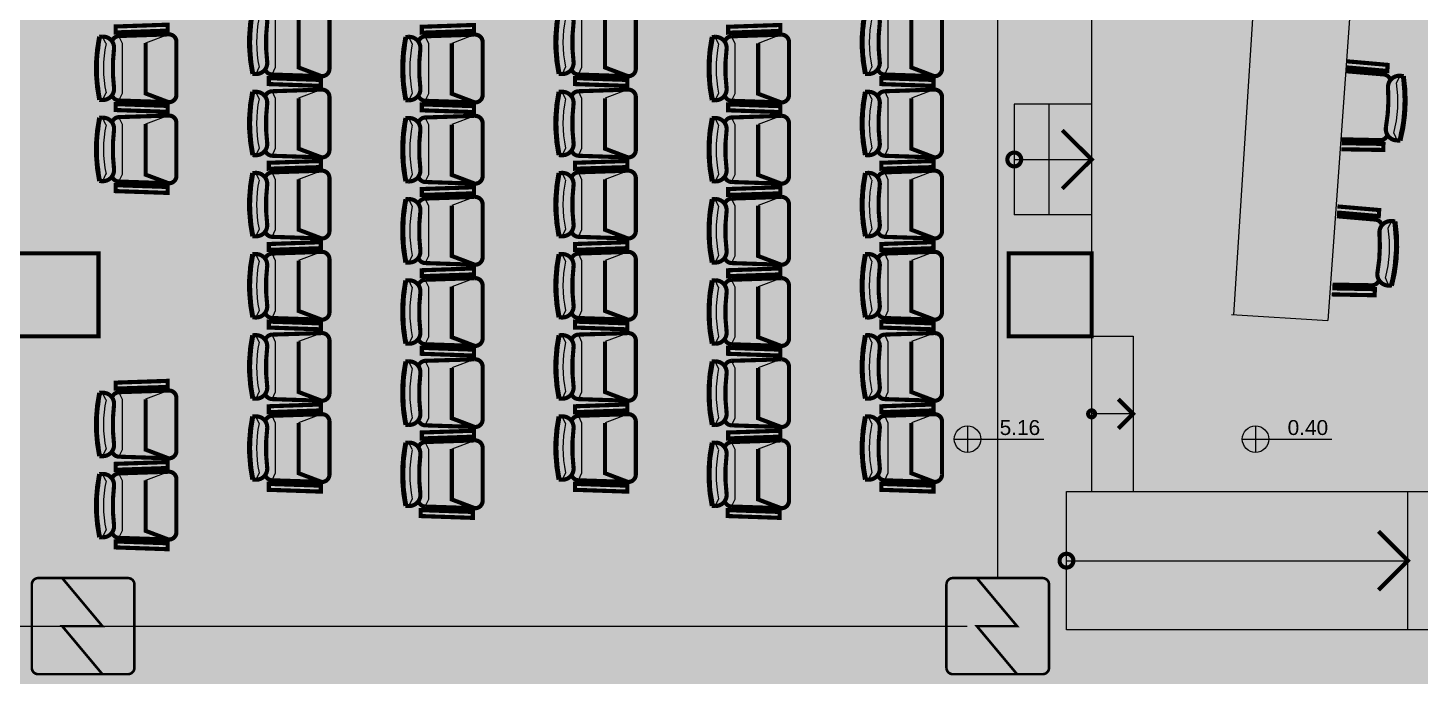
# Model space of a CAD drawing. Header units: metres. Extents: x -331 to 2982, y 362 to 2539.
# Drawn here: x 884.23 to 894.31, y 930.3 to 934.99 of the extents above; entities that cross this region are included whole.
import ezdxf

# ---------------------------------------------------------------- set-up
doc = ezdxf.new("R2010")
doc.units = ezdxf.units.M
doc.layers.add('_salas', color=251, linetype='Continuous', plot=False)
for name, color, linetype in [('DET. FUMAÇA', 1, 'Continuous'), ('Div', 251, 'Continuous'), ('Pis', 251, 'Continuous')]:
    doc.layers.add(name, color=color, linetype=linetype)
doc.styles.add('ALESP1', font='arial.ttf')

# ---------------------------------------------------------------- blocks, each defined once
blk = doc.blocks.new('Detector de fumaça')
at = {"layer": 'DET. FUMAÇA', "linetype": 'Continuous', "lineweight": 15, "const_width": 0.0187}
blk.add_lwpolyline([(774.599, 539.816), (775.249, 539.816, -0.414214), (775.296, 539.769), (775.296, 539.167, -0.414214), (775.249, 539.12), (774.599, 539.12, -0.414214), (774.553, 539.167), (774.553, 539.769, -0.414214)], format="xyb", close=True, dxfattribs=at)
blk.add_lwpolyline([(774.773, 539.816), (775.064, 539.468), (774.773, 539.468), (775.064, 539.12)], dxfattribs=at)

msp = doc.modelspace()

# ---------------------------------------------------------------- hatches: boundary and pattern name
at = {"layer": '_salas', "transparency": 33554559}
h = msp.add_hatch(color=256, dxfattribs=at)
h.dxf.hatch_style = 1
h.paths.add_polyline_path([(895.216, 949.386), (890.256, 949.386), (890.256, 949.186), (891.596, 949.186), (891.596, 947.711, -1.003891), (891.596, 942.561), (891.596, 941.386), (875.356, 941.386), (875.356, 916.636), (875.356, 909.392), (875.356, 905.926), (895.216, 905.926)])
h.paths.add_polyline_path([(882.306, 925.836), (878.156, 925.836), (878.156, 929.336), (882.306, 929.336)], flags=16)
at = {"layer": 'Pis'}
h = msp.add_hatch(color=256, dxfattribs=at)
h.paths.add_polyline_path([(891.031, 932.016), (891.031, 932.112, 0.414214), (890.935, 932.016)])
h.paths.add_polyline_path([(891.031, 931.92, 0.414214), (891.127, 932.016), (891.031, 932.016)])
h = msp.add_hatch(color=256, dxfattribs=at)
h.paths.add_polyline_path([(893.116, 932.016), (893.116, 932.112, 0.414214), (893.02, 932.016)])
h.paths.add_polyline_path([(893.116, 931.92, 0.414214), (893.212, 932.016), (893.116, 932.016)])

# ---------------------------------------------------------------- linework, layer by layer
at = {"layer": 'Div', "color": 150, "linetype": 'Continuous', "lineweight": 0}
for p, q in [((891.249, 931.009), (891.249, 938.744)), ((876.793, 930.662), (891.029, 930.662))]:
    msp.add_line(p, q, dxfattribs=at)
at = {"layer": 'Pis'}
for p, q in [((891.929, 941.436), (891.929, 931.636)), ((886.021, 934.71), (886.021, 935.069)), ((888.239, 934.71), (888.239, 935.069)), ((890.457, 934.71), (890.457, 935.069)), ((893.095, 935.06), (892.957, 932.917)), ((893.797, 935.06), (893.639, 932.876)), ((884.793, 934.88), (884.768, 934.931)), ((884.913, 934.881), (884.887, 934.935)), ((884.913, 934.522), (884.913, 934.881)), ((885.246, 934.947), (885.08, 934.884)), ((887.01, 934.878), (886.986, 934.929)), ((887.13, 934.879), (887.104, 934.933)), ((887.13, 934.52), (887.13, 934.879)), ((887.463, 934.945), (887.297, 934.882)), ((889.228, 934.878), (889.204, 934.929)), ((889.348, 934.879), (889.322, 934.933)), ((889.348, 934.52), (889.348, 934.879)), ((889.681, 934.945), (889.515, 934.882)), ((885.902, 934.711), (885.877, 934.66)), ((885.996, 934.656), (886.021, 934.71)), ((888.119, 934.711), (888.095, 934.66)), ((888.213, 934.656), (888.239, 934.71)), ((890.337, 934.711), (890.312, 934.66)), ((890.431, 934.656), (890.457, 934.71)), ((894.137, 934.596), (894.164, 934.647)), ((884.793, 934.523), (884.768, 934.472)), ((884.887, 934.468), (884.913, 934.522)), ((885.902, 934.48), (885.877, 934.531)), ((886.021, 934.482), (885.996, 934.535)), ((886.021, 934.122), (886.021, 934.482)), ((886.354, 934.547), (886.188, 934.484)), ((887.01, 934.521), (886.986, 934.47)), ((887.104, 934.466), (887.13, 934.52)), ((888.119, 934.48), (888.095, 934.531)), ((888.239, 934.482), (888.213, 934.535)), ((888.239, 934.122), (888.239, 934.482)), ((888.572, 934.547), (888.406, 934.484)), ((889.228, 934.521), (889.204, 934.47)), ((889.322, 934.466), (889.348, 934.52)), ((890.337, 934.48), (890.312, 934.531)), ((890.457, 934.482), (890.431, 934.535)), ((890.457, 934.122), (890.457, 934.482)), ((890.79, 934.547), (890.624, 934.484)), ((884.913, 934.294), (884.887, 934.348)), ((885.246, 934.359), (885.08, 934.297)), ((887.463, 934.357), (887.297, 934.294)), ((889.681, 934.357), (889.515, 934.294)), ((891.929, 934.441), (891.369, 934.441)), ((891.369, 934.441), (891.369, 933.641)), ((891.619, 934.441), (891.619, 933.641)), ((884.793, 934.292), (884.768, 934.344)), ((884.913, 933.934), (884.913, 934.294)), ((887.01, 934.29), (886.986, 934.341)), ((887.13, 934.292), (887.104, 934.345)), ((887.13, 933.932), (887.13, 934.292)), ((889.228, 934.29), (889.204, 934.341)), ((889.348, 934.292), (889.322, 934.345)), ((889.348, 933.932), (889.348, 934.292)), ((894.117, 934.232), (894.14, 934.179)), ((885.902, 934.123), (885.877, 934.072)), ((885.996, 934.068), (886.021, 934.122)), ((888.119, 934.123), (888.095, 934.072)), ((888.213, 934.068), (888.239, 934.122)), ((890.337, 934.123), (890.312, 934.072)), ((890.431, 934.068), (890.457, 934.122)), ((885.902, 933.893), (885.877, 933.944)), ((886.021, 933.894), (885.996, 933.948)), ((886.354, 933.96), (886.188, 933.897)), ((888.119, 933.893), (888.095, 933.944)), ((888.239, 933.894), (888.213, 933.948)), ((888.572, 933.96), (888.406, 933.897)), ((890.337, 933.893), (890.312, 933.944)), ((890.457, 933.894), (890.431, 933.948)), ((890.79, 933.96), (890.624, 933.897)), ((891.369, 934.041), (891.929, 934.041)), ((884.793, 933.936), (884.768, 933.884)), ((884.887, 933.881), (884.913, 933.934)), ((886.021, 933.534), (886.021, 933.894)), ((887.01, 933.933), (886.986, 933.882)), ((887.104, 933.878), (887.13, 933.932)), ((888.239, 933.534), (888.239, 933.894)), ((889.228, 933.933), (889.204, 933.882)), ((889.322, 933.878), (889.348, 933.932)), ((890.457, 933.534), (890.457, 933.894)), ((887.01, 933.703), (886.986, 933.754)), ((887.13, 933.704), (887.104, 933.758)), ((887.463, 933.77), (887.297, 933.707)), ((889.228, 933.703), (889.204, 933.754)), ((889.348, 933.704), (889.322, 933.758)), ((889.681, 933.77), (889.515, 933.707)), ((887.13, 933.344), (887.13, 933.704)), ((889.348, 933.344), (889.348, 933.704)), ((891.929, 933.641), (891.369, 933.641)), ((894.075, 933.545), (894.103, 933.595)), ((885.902, 933.536), (885.877, 933.485)), ((885.996, 933.481), (886.021, 933.534)), ((888.119, 933.536), (888.095, 933.485)), ((888.213, 933.481), (888.239, 933.534)), ((890.337, 933.536), (890.312, 933.485)), ((890.431, 933.481), (890.457, 933.534)), ((885.902, 933.305), (885.877, 933.356)), ((886.021, 933.306), (885.996, 933.36)), ((886.354, 933.372), (886.188, 933.309)), ((887.01, 933.346), (886.986, 933.295)), ((887.104, 933.291), (887.13, 933.344)), ((888.119, 933.305), (888.095, 933.356)), ((888.239, 933.306), (888.213, 933.36)), ((888.572, 933.372), (888.406, 933.309)), ((889.228, 933.346), (889.204, 933.295)), ((889.322, 933.291), (889.348, 933.344)), ((890.337, 933.305), (890.312, 933.356)), ((890.457, 933.306), (890.431, 933.36)), ((890.79, 933.372), (890.624, 933.309)), ((886.021, 932.947), (886.021, 933.306)), ((888.239, 932.947), (888.239, 933.306)), ((890.457, 932.947), (890.457, 933.306)), ((887.01, 933.115), (886.986, 933.166)), ((887.13, 933.116), (887.104, 933.17)), ((887.463, 933.182), (887.297, 933.119)), ((889.228, 933.115), (889.204, 933.166)), ((889.348, 933.116), (889.322, 933.17)), ((889.681, 933.182), (889.515, 933.119)), ((894.056, 933.181), (894.078, 933.128)), ((887.13, 932.757), (887.13, 933.116)), ((889.348, 932.757), (889.348, 933.116)), ((885.902, 932.948), (885.877, 932.897)), ((885.996, 932.893), (886.021, 932.947)), ((888.119, 932.948), (888.095, 932.897)), ((888.213, 932.893), (888.239, 932.947)), ((890.337, 932.948), (890.312, 932.897)), ((890.431, 932.893), (890.457, 932.947)), ((892.941, 932.918), (893.639, 932.876)), ((885.902, 932.718), (885.877, 932.769)), ((886.021, 932.719), (885.996, 932.773)), ((886.354, 932.784), (886.188, 932.722)), ((887.01, 932.758), (886.986, 932.707)), ((887.104, 932.703), (887.13, 932.757)), ((888.119, 932.718), (888.095, 932.769)), ((888.239, 932.719), (888.213, 932.773)), ((888.572, 932.784), (888.406, 932.722)), ((889.228, 932.758), (889.204, 932.707)), ((889.322, 932.703), (889.348, 932.757)), ((890.337, 932.718), (890.312, 932.769)), ((890.457, 932.719), (890.431, 932.773)), ((890.79, 932.784), (890.624, 932.722)), ((891.929, 932.761), (892.229, 932.761)), ((892.229, 932.761), (892.229, 931.636)), ((886.021, 932.359), (886.021, 932.719)), ((888.239, 932.359), (888.239, 932.719)), ((890.457, 932.359), (890.457, 932.719)), ((887.01, 932.528), (886.986, 932.579)), ((887.13, 932.529), (887.104, 932.583)), ((887.463, 932.594), (887.297, 932.532)), ((889.228, 932.528), (889.204, 932.579)), ((889.348, 932.529), (889.322, 932.583)), ((889.681, 932.594), (889.515, 932.532)), ((887.13, 932.169), (887.13, 932.529)), ((889.348, 932.169), (889.348, 932.529)), ((884.793, 932.301), (884.768, 932.352)), ((884.913, 932.302), (884.887, 932.356)), ((885.246, 932.368), (885.08, 932.305)), ((885.902, 932.361), (885.877, 932.309)), ((885.996, 932.306), (886.021, 932.359)), ((888.119, 932.361), (888.095, 932.309)), ((888.213, 932.306), (888.239, 932.359)), ((890.337, 932.361), (890.312, 932.309)), ((890.431, 932.306), (890.457, 932.359)), ((884.913, 931.942), (884.913, 932.302)), ((885.902, 932.13), (885.877, 932.181)), ((886.021, 932.131), (885.996, 932.185)), ((886.021, 931.772), (886.021, 932.131)), ((886.354, 932.197), (886.188, 932.134)), ((887.01, 932.171), (886.986, 932.119)), ((887.104, 932.116), (887.13, 932.169)), ((888.119, 932.13), (888.095, 932.181)), ((888.239, 932.131), (888.213, 932.185)), ((888.239, 931.772), (888.239, 932.131)), ((888.572, 932.197), (888.406, 932.134)), ((889.228, 932.171), (889.204, 932.119)), ((889.322, 932.116), (889.348, 932.169)), ((890.337, 932.13), (890.312, 932.181)), ((890.457, 932.131), (890.431, 932.185)), ((890.457, 931.772), (890.457, 932.131)), ((890.79, 932.197), (890.624, 932.134)), ((892.229, 932.199), (891.929, 932.199)), ((891.031, 932.112), (891.031, 931.92)), ((893.116, 932.112), (893.116, 931.92)), ((884.793, 931.944), (884.768, 931.893)), ((884.887, 931.889), (884.913, 931.942)), ((887.01, 931.94), (886.986, 931.991)), ((887.13, 931.941), (887.104, 931.995)), ((887.13, 931.582), (887.13, 931.941)), ((887.463, 932.007), (887.297, 931.944)), ((889.228, 931.94), (889.204, 931.991)), ((889.348, 931.941), (889.322, 931.995)), ((889.348, 931.582), (889.348, 931.941)), ((889.681, 932.007), (889.515, 931.944)), ((890.935, 932.016), (891.584, 932.016)), ((893.02, 932.016), (893.669, 932.016)), ((884.793, 931.713), (884.768, 931.764)), ((884.913, 931.714), (884.887, 931.768)), ((885.246, 931.78), (885.08, 931.717)), ((885.902, 931.773), (885.877, 931.722)), ((885.996, 931.718), (886.021, 931.772)), ((888.119, 931.773), (888.095, 931.722)), ((888.213, 931.718), (888.239, 931.772)), ((890.337, 931.773), (890.312, 931.722)), ((890.431, 931.718), (890.457, 931.772)), ((884.913, 931.355), (884.913, 931.714)), ((891.747, 930.636), (891.747, 931.636)), ((891.747, 931.636), (891.929, 931.636)), ((891.929, 931.636), (895.229, 931.636)), ((894.219, 930.636), (894.219, 931.636)), ((887.01, 931.583), (886.986, 931.532)), ((887.104, 931.528), (887.13, 931.582)), ((889.228, 931.583), (889.204, 931.532)), ((889.322, 931.528), (889.348, 931.582)), ((884.793, 931.356), (884.768, 931.305)), ((884.887, 931.301), (884.913, 931.355)), ((891.747, 931.136), (894.219, 931.136)), ((895.229, 930.636), (891.747, 930.636))]:
    msp.add_line(p, q, dxfattribs=at)
at = {"layer": 'Pis', "const_width": 0.03}
for points in [[(885.852, 935.118), (885.877, 935.119, -0.46106), (885.96, 935.028, 0.062207), (885.96, 934.751, -0.46106), (885.877, 934.66), (885.853, 934.661, -0.102212)], [(888.07, 935.118), (888.095, 935.119, -0.46106), (888.178, 935.028, 0.062207), (888.178, 934.751, -0.46106), (888.095, 934.66), (888.07, 934.661, -0.102212)], [(890.288, 935.118), (890.312, 935.119, -0.46106), (890.395, 935.028, 0.062207), (890.395, 934.751, -0.46106), (890.312, 934.66), (890.288, 934.661, -0.102212)], [(884.744, 934.93), (884.768, 934.931, -0.46106), (884.851, 934.84, 0.062207), (884.851, 934.563, -0.46106), (884.768, 934.472), (884.744, 934.473, -0.102212)], [(886.961, 934.928), (886.986, 934.929, -0.46106), (887.069, 934.838, 0.062207), (887.069, 934.561, -0.46106), (886.986, 934.47), (886.961, 934.471, -0.102212)], [(889.179, 934.928), (889.204, 934.929, -0.46106), (889.286, 934.838, 0.062207), (889.286, 934.561, -0.46106), (889.204, 934.47), (889.179, 934.471, -0.102212)], [(894.165, 934.178), (894.14, 934.179, -0.46106), (894.06, 934.276, 0.062207), (894.075, 934.559, -0.46106), (894.164, 934.647), (894.189, 934.645, -0.102212)], [(885.852, 934.531), (885.877, 934.531, -0.46106), (885.96, 934.441, 0.062207), (885.96, 934.163, -0.46106), (885.877, 934.072), (885.853, 934.073, -0.102212)], [(888.07, 934.531), (888.095, 934.531, -0.46106), (888.178, 934.441, 0.062207), (888.178, 934.163, -0.46106), (888.095, 934.072), (888.07, 934.073, -0.102212)], [(890.288, 934.531), (890.312, 934.531, -0.46106), (890.395, 934.441, 0.062207), (890.395, 934.163, -0.46106), (890.312, 934.072), (890.288, 934.073, -0.102212)], [(884.744, 934.343), (884.768, 934.344, -0.46106), (884.851, 934.253, 0.062207), (884.851, 933.975, -0.46106), (884.768, 933.884), (884.744, 933.885, -0.102212)], [(886.961, 934.341), (886.986, 934.341, -0.46106), (887.069, 934.251, 0.062207), (887.069, 933.973, -0.46106), (886.986, 933.882), (886.961, 933.883, -0.102212)], [(889.179, 934.341), (889.204, 934.341, -0.46106), (889.286, 934.251, 0.062207), (889.286, 933.973, -0.46106), (889.204, 933.882), (889.179, 933.883, -0.102212)], [(891.319, 934.041, 1), (891.419, 934.041, 1)], [(885.852, 933.943), (885.877, 933.944, -0.46106), (885.96, 933.853, 0.062207), (885.96, 933.575, -0.46106), (885.877, 933.485), (885.853, 933.485, -0.102212)], [(888.07, 933.943), (888.095, 933.944, -0.46106), (888.178, 933.853, 0.062207), (888.178, 933.575, -0.46106), (888.095, 933.485), (888.07, 933.485, -0.102212)], [(890.288, 933.943), (890.312, 933.944, -0.46106), (890.395, 933.853, 0.062207), (890.395, 933.575, -0.46106), (890.312, 933.485), (890.288, 933.485, -0.102212)], [(886.961, 933.753), (886.986, 933.754, -0.46106), (887.069, 933.663, 0.062207), (887.069, 933.385, -0.46106), (886.986, 933.295), (886.961, 933.295, -0.102212)], [(889.179, 933.753), (889.204, 933.754, -0.46106), (889.286, 933.663, 0.062207), (889.286, 933.385, -0.46106), (889.204, 933.295), (889.179, 933.295, -0.102212)], [(894.103, 933.127), (894.078, 933.128, -0.46106), (893.999, 933.225, 0.062207), (894.013, 933.507, -0.46106), (894.103, 933.595), (894.128, 933.593, -0.102212)], [(885.852, 933.355), (885.877, 933.356, -0.46106), (885.96, 933.265, 0.062207), (885.96, 932.988, -0.46106), (885.877, 932.897), (885.853, 932.898, -0.102212)], [(888.07, 933.355), (888.095, 933.356, -0.46106), (888.178, 933.265, 0.062207), (888.178, 932.988, -0.46106), (888.095, 932.897), (888.07, 932.898, -0.102212)], [(890.288, 933.355), (890.312, 933.356, -0.46106), (890.395, 933.265, 0.062207), (890.395, 932.988, -0.46106), (890.312, 932.897), (890.288, 932.898, -0.102212)], [(886.961, 933.165), (886.986, 933.166, -0.46106), (887.069, 933.075, 0.062207), (887.069, 932.798, -0.46106), (886.986, 932.707), (886.961, 932.708, -0.102212)], [(889.179, 933.165), (889.204, 933.166, -0.46106), (889.286, 933.075, 0.062207), (889.286, 932.798, -0.46106), (889.204, 932.707), (889.179, 932.708, -0.102212)], [(885.852, 932.768), (885.877, 932.769, -0.46106), (885.96, 932.678, 0.062207), (885.96, 932.4, -0.46106), (885.877, 932.309), (885.853, 932.31, -0.102212)], [(888.07, 932.768), (888.095, 932.769, -0.46106), (888.178, 932.678, 0.062207), (888.178, 932.4, -0.46106), (888.095, 932.309), (888.07, 932.31, -0.102212)], [(890.288, 932.768), (890.312, 932.769, -0.46106), (890.395, 932.678, 0.062207), (890.395, 932.4, -0.46106), (890.312, 932.309), (890.288, 932.31, -0.102212)], [(886.961, 932.578), (886.986, 932.579, -0.46106), (887.069, 932.488, 0.062207), (887.069, 932.21, -0.46106), (886.986, 932.119), (886.961, 932.12, -0.102212)], [(889.179, 932.578), (889.204, 932.579, -0.46106), (889.286, 932.488, 0.062207), (889.286, 932.21, -0.46106), (889.204, 932.119), (889.179, 932.12, -0.102212)], [(884.744, 932.351), (884.768, 932.352, -0.46106), (884.851, 932.261, 0.062207), (884.851, 931.983, -0.46106), (884.768, 931.893), (884.744, 931.893, -0.102212)], [(891.904, 932.199, 1), (891.954, 932.199, 1)], [(885.852, 932.18), (885.877, 932.181, -0.46106), (885.96, 932.09, 0.062207), (885.96, 931.813, -0.46106), (885.877, 931.722), (885.853, 931.723, -0.102212)], [(888.07, 932.18), (888.095, 932.181, -0.46106), (888.178, 932.09, 0.062207), (888.178, 931.813, -0.46106), (888.095, 931.722), (888.07, 931.723, -0.102212)], [(890.288, 932.18), (890.312, 932.181, -0.46106), (890.395, 932.09, 0.062207), (890.395, 931.813, -0.46106), (890.312, 931.722), (890.288, 931.723, -0.102212)], [(886.961, 931.99), (886.986, 931.991, -0.46106), (887.069, 931.9, 0.062207), (887.069, 931.623, -0.46106), (886.986, 931.532), (886.961, 931.533, -0.102212)], [(889.179, 931.99), (889.204, 931.991, -0.46106), (889.286, 931.9, 0.062207), (889.286, 931.623, -0.46106), (889.204, 931.532), (889.179, 931.533, -0.102212)], [(884.744, 931.763), (884.768, 931.764, -0.46106), (884.851, 931.673, 0.062207), (884.851, 931.396, -0.46106), (884.768, 931.305), (884.744, 931.306, -0.102212)], [(891.697, 931.136, 1), (891.797, 931.136, 1)]]:
    msp.add_lwpolyline(points, format="xyb", close=True, dxfattribs=at)
for points in [[(885.946, 934.694, 0.320836), (885.996, 934.656), (886.354, 934.644, 0.430564), (886.411, 934.698), (886.411, 935.081, 0.430564), (886.354, 935.135), (885.996, 935.123, 0.320836), (885.946, 935.084)], [(888.164, 934.694, 0.320836), (888.213, 934.656), (888.572, 934.644, 0.430564), (888.629, 934.698), (888.629, 935.081, 0.430564), (888.572, 935.135), (888.213, 935.123, 0.320836), (888.164, 935.084)], [(890.381, 934.694, 0.320836), (890.431, 934.656), (890.79, 934.644, 0.430564), (890.846, 934.698), (890.846, 935.081, 0.430564), (890.79, 935.135), (890.431, 935.123, 0.320836), (890.381, 935.084)], [(884.837, 934.507, 0.320836), (884.887, 934.468), (885.246, 934.456, 0.430564), (885.303, 934.51), (885.303, 934.893, 0.430564), (885.246, 934.947), (884.887, 934.935, 0.320836), (884.837, 934.896)], [(887.055, 934.504, 0.320836), (887.104, 934.466), (887.463, 934.454, 0.430564), (887.52, 934.508), (887.52, 934.891, 0.430564), (887.463, 934.945), (887.104, 934.933, 0.320836), (887.055, 934.894)], [(889.273, 934.504, 0.320836), (889.322, 934.466), (889.681, 934.454, 0.430564), (889.738, 934.508), (889.738, 934.891, 0.430564), (889.681, 934.945), (889.322, 934.933, 0.320836), (889.273, 934.894)], [(894.092, 934.615, 0.320836), (894.044, 934.657), (893.772, 934.68)], [(885.946, 934.107, 0.320836), (885.996, 934.068), (886.354, 934.056, 0.430564), (886.411, 934.11), (886.411, 934.493, 0.430564), (886.354, 934.547), (885.996, 934.535, 0.320836), (885.946, 934.497)], [(888.164, 934.107, 0.320836), (888.213, 934.068), (888.572, 934.056, 0.430564), (888.629, 934.11), (888.629, 934.493, 0.430564), (888.572, 934.547), (888.213, 934.535, 0.320836), (888.164, 934.497)], [(890.381, 934.107, 0.320836), (890.431, 934.068), (890.79, 934.056, 0.430564), (890.846, 934.11), (890.846, 934.493, 0.430564), (890.79, 934.547), (890.431, 934.535, 0.320836), (890.381, 934.497)], [(884.837, 933.919, 0.320836), (884.887, 933.881), (885.246, 933.869, 0.430564), (885.303, 933.922), (885.303, 934.306, 0.430564), (885.246, 934.359), (884.887, 934.348, 0.320836), (884.837, 934.309)], [(887.055, 933.917, 0.320836), (887.104, 933.878), (887.463, 933.866, 0.430564), (887.52, 933.92), (887.52, 934.303, 0.430564), (887.463, 934.357), (887.104, 934.345, 0.320836), (887.055, 934.307)], [(889.273, 933.917, 0.320836), (889.322, 933.878), (889.681, 933.866, 0.430564), (889.738, 933.92), (889.738, 934.303, 0.430564), (889.681, 934.357), (889.322, 934.345, 0.320836), (889.273, 934.307)], [(893.74, 934.187), (894.019, 934.181, 0.320836), (894.071, 934.218)], [(885.946, 933.519, 0.320836), (885.996, 933.481), (886.354, 933.469, 0.430564), (886.411, 933.523), (886.411, 933.906, 0.430564), (886.354, 933.96), (885.996, 933.948, 0.320836), (885.946, 933.909)], [(888.164, 933.519, 0.320836), (888.213, 933.481), (888.572, 933.469, 0.430564), (888.629, 933.523), (888.629, 933.906, 0.430564), (888.572, 933.96), (888.213, 933.948, 0.320836), (888.164, 933.909)], [(890.381, 933.519, 0.320836), (890.431, 933.481), (890.79, 933.469, 0.430564), (890.846, 933.523), (890.846, 933.906, 0.430564), (890.79, 933.96), (890.431, 933.948, 0.320836), (890.381, 933.909)], [(887.055, 933.329, 0.320836), (887.104, 933.291), (887.463, 933.279, 0.430564), (887.52, 933.333), (887.52, 933.716, 0.430564), (887.463, 933.77), (887.104, 933.758, 0.320836), (887.055, 933.719)], [(889.273, 933.329, 0.320836), (889.322, 933.291), (889.681, 933.279, 0.430564), (889.738, 933.333), (889.738, 933.716, 0.430564), (889.681, 933.77), (889.322, 933.758, 0.320836), (889.273, 933.719)], [(894.031, 933.564, 0.320836), (893.982, 933.606), (893.705, 933.63)], [(885.946, 932.932, 0.320836), (885.996, 932.893), (886.354, 932.881, 0.430564), (886.411, 932.935), (886.411, 933.318, 0.430564), (886.354, 933.372), (885.996, 933.36, 0.320836), (885.946, 933.321)], [(888.164, 932.932, 0.320836), (888.213, 932.893), (888.572, 932.881, 0.430564), (888.629, 932.935), (888.629, 933.318, 0.430564), (888.572, 933.372), (888.213, 933.36, 0.320836), (888.164, 933.321)], [(890.381, 932.932, 0.320836), (890.431, 932.893), (890.79, 932.881, 0.430564), (890.846, 932.935), (890.846, 933.318, 0.430564), (890.79, 933.372), (890.431, 933.36, 0.320836), (890.381, 933.321)], [(887.055, 932.742, 0.320836), (887.104, 932.703), (887.463, 932.691, 0.430564), (887.52, 932.745), (887.52, 933.128, 0.430564), (887.463, 933.182), (887.104, 933.17, 0.320836), (887.055, 933.131)], [(889.273, 932.742, 0.320836), (889.322, 932.703), (889.681, 932.691, 0.430564), (889.738, 932.745), (889.738, 933.128, 0.430564), (889.681, 933.182), (889.322, 933.17, 0.320836), (889.273, 933.131)], [(893.673, 933.135), (893.957, 933.13, 0.320836), (894.01, 933.167)], [(885.946, 932.344, 0.320836), (885.996, 932.306), (886.354, 932.294, 0.430564), (886.411, 932.348), (886.411, 932.731, 0.430564), (886.354, 932.784), (885.996, 932.773, 0.320836), (885.946, 932.734)], [(888.164, 932.344, 0.320836), (888.213, 932.306), (888.572, 932.294, 0.430564), (888.629, 932.348), (888.629, 932.731, 0.430564), (888.572, 932.784), (888.213, 932.773, 0.320836), (888.164, 932.734)], [(890.381, 932.344, 0.320836), (890.431, 932.306), (890.79, 932.294, 0.430564), (890.846, 932.348), (890.846, 932.731, 0.430564), (890.79, 932.784), (890.431, 932.773, 0.320836), (890.381, 932.734)], [(887.055, 932.154, 0.320836), (887.104, 932.116), (887.463, 932.104, 0.430564), (887.52, 932.158), (887.52, 932.541, 0.430564), (887.463, 932.594), (887.104, 932.583, 0.320836), (887.055, 932.544)], [(889.273, 932.154, 0.320836), (889.322, 932.116), (889.681, 932.104, 0.430564), (889.738, 932.158), (889.738, 932.541, 0.430564), (889.681, 932.594), (889.322, 932.583, 0.320836), (889.273, 932.544)], [(884.837, 931.927, 0.320836), (884.887, 931.889), (885.246, 931.877, 0.430564), (885.303, 931.931), (885.303, 932.314, 0.430564), (885.246, 932.368), (884.887, 932.356, 0.320836), (884.837, 932.317)], [(885.946, 931.757, 0.320836), (885.996, 931.718), (886.354, 931.706, 0.430564), (886.411, 931.76), (886.411, 932.143, 0.430564), (886.354, 932.197), (885.996, 932.185, 0.320836), (885.946, 932.146)], [(888.164, 931.757, 0.320836), (888.213, 931.718), (888.572, 931.706, 0.430564), (888.629, 931.76), (888.629, 932.143, 0.430564), (888.572, 932.197), (888.213, 932.185, 0.320836), (888.164, 932.146)], [(890.381, 931.757, 0.320836), (890.431, 931.718), (890.79, 931.706, 0.430564), (890.846, 931.76), (890.846, 932.143, 0.430564), (890.79, 932.197), (890.431, 932.185, 0.320836), (890.381, 932.146)], [(887.055, 931.567, 0.320836), (887.104, 931.528), (887.463, 931.516, 0.430564), (887.52, 931.57), (887.52, 931.953, 0.430564), (887.463, 932.007), (887.104, 931.995, 0.320836), (887.055, 931.956)], [(889.273, 931.567, 0.320836), (889.322, 931.528), (889.681, 931.516, 0.430564), (889.738, 931.57), (889.738, 931.953, 0.430564), (889.681, 932.007), (889.322, 931.995, 0.320836), (889.273, 931.956)], [(884.837, 931.34, 0.320836), (884.887, 931.301), (885.246, 931.289, 0.430564), (885.303, 931.343), (885.303, 931.726, 0.430564), (885.246, 931.78), (884.887, 931.768, 0.320836), (884.837, 931.73)]]:
    msp.add_lwpolyline(points, format="xyb", dxfattribs=at)
for points in [[(886.354, 934.644), (886.188, 934.707), (886.188, 935.072)], [(888.572, 934.644), (888.406, 934.707), (888.406, 935.072)], [(890.79, 934.644), (890.624, 934.707), (890.624, 935.072)], [(885.246, 934.456), (885.08, 934.519), (885.08, 934.884)], [(887.463, 934.454), (887.297, 934.517), (887.297, 934.882)], [(889.681, 934.454), (889.515, 934.517), (889.515, 934.882)], [(893.777, 934.752), (894.072, 934.726), (894.07, 934.682), (893.774, 934.708)], [(886.354, 934.056), (886.188, 934.119), (886.188, 934.484)], [(888.572, 934.056), (888.406, 934.119), (888.406, 934.484)], [(890.79, 934.056), (890.624, 934.119), (890.624, 934.484)], [(885.246, 933.869), (885.08, 933.931), (885.08, 934.297)], [(887.463, 933.866), (887.297, 933.929), (887.297, 934.294)], [(889.681, 933.866), (889.515, 933.929), (889.515, 934.294)], [(891.716, 933.829), (891.929, 934.041), (891.716, 934.253)], [(893.736, 934.115), (894.04, 934.11), (894.042, 934.154), (893.739, 934.159)], [(886.354, 933.469), (886.188, 933.532), (886.188, 933.897)], [(888.572, 933.469), (888.406, 933.532), (888.406, 933.897)], [(890.79, 933.469), (890.624, 933.532), (890.624, 933.897)], [(887.463, 933.279), (887.297, 933.342), (887.297, 933.707)], [(889.681, 933.279), (889.515, 933.342), (889.515, 933.707)], [(893.709, 933.701), (894.011, 933.675), (894.008, 933.631), (893.706, 933.657)], [(886.354, 932.881), (886.188, 932.944), (886.188, 933.309)], [(888.572, 932.881), (888.406, 932.944), (888.406, 933.309)], [(890.79, 932.881), (890.624, 932.944), (890.624, 933.309)], [(887.463, 932.691), (887.297, 932.754), (887.297, 933.119)], [(889.681, 932.691), (889.515, 932.754), (889.515, 933.119)], [(893.668, 933.064), (893.978, 933.058), (893.98, 933.102), (893.671, 933.108)], [(886.354, 932.294), (886.188, 932.357), (886.188, 932.722)], [(888.572, 932.294), (888.406, 932.357), (888.406, 932.722)], [(890.79, 932.294), (890.624, 932.357), (890.624, 932.722)], [(887.463, 932.104), (887.297, 932.167), (887.297, 932.532)], [(889.681, 932.104), (889.515, 932.167), (889.515, 932.532)], [(885.246, 931.877), (885.08, 931.94), (885.08, 932.305)], [(892.123, 932.093), (892.229, 932.199), (892.123, 932.305)], [(886.354, 931.706), (886.188, 931.769), (886.188, 932.134)], [(888.572, 931.706), (888.406, 931.769), (888.406, 932.134)], [(890.79, 931.706), (890.624, 931.769), (890.624, 932.134)], [(887.463, 931.516), (887.297, 931.579), (887.297, 931.944)], [(889.681, 931.516), (889.515, 931.579), (889.515, 931.944)], [(885.246, 931.289), (885.08, 931.352), (885.08, 931.717)], [(894.006, 930.924), (894.219, 931.136), (894.006, 931.348)]]:
    msp.add_lwpolyline(points, dxfattribs=at)
for points in [[(885.24, 935.017), (884.863, 935.004), (884.863, 934.961), (885.24, 934.974)], [(887.458, 935.015), (887.08, 935.002), (887.08, 934.959), (887.458, 934.972)], [(889.676, 935.015), (889.298, 935.002), (889.298, 934.959), (889.676, 934.972)], [(886.349, 934.574), (885.972, 934.587), (885.972, 934.63), (886.349, 934.617)], [(886.349, 934.574), (885.972, 934.587), (885.972, 934.63), (886.349, 934.617)], [(888.567, 934.574), (888.189, 934.587), (888.189, 934.63), (888.567, 934.617)], [(888.567, 934.574), (888.189, 934.587), (888.189, 934.63), (888.567, 934.617)], [(890.784, 934.574), (890.407, 934.587), (890.407, 934.63), (890.784, 934.617)], [(890.784, 934.574), (890.407, 934.587), (890.407, 934.63), (890.784, 934.617)], [(885.24, 934.386), (884.863, 934.399), (884.863, 934.442), (885.24, 934.429)], [(885.24, 934.386), (884.863, 934.399), (884.863, 934.442), (885.24, 934.429)], [(887.458, 934.384), (887.08, 934.397), (887.08, 934.44), (887.458, 934.427)], [(887.458, 934.384), (887.08, 934.397), (887.08, 934.44), (887.458, 934.427)], [(889.676, 934.384), (889.298, 934.397), (889.298, 934.44), (889.676, 934.427)], [(889.676, 934.384), (889.298, 934.397), (889.298, 934.44), (889.676, 934.427)], [(886.349, 934.03), (885.972, 934.017), (885.972, 933.974), (886.349, 933.986)], [(888.567, 934.03), (888.189, 934.017), (888.189, 933.974), (888.567, 933.986)], [(890.784, 934.03), (890.407, 934.017), (890.407, 933.974), (890.784, 933.986)], [(885.24, 933.799), (884.863, 933.812), (884.863, 933.855), (885.24, 933.842)], [(887.458, 933.84), (887.08, 933.827), (887.08, 933.784), (887.458, 933.796)], [(889.676, 933.84), (889.298, 933.827), (889.298, 933.784), (889.676, 933.796)], [(886.349, 933.442), (885.972, 933.429), (885.972, 933.386), (886.349, 933.399)], [(888.567, 933.442), (888.189, 933.429), (888.189, 933.386), (888.567, 933.399)], [(890.784, 933.442), (890.407, 933.429), (890.407, 933.386), (890.784, 933.399)], [(884.739, 932.761), (884.139, 932.761), (884.139, 933.361), (884.739, 933.361)], [(891.929, 933.361), (891.329, 933.361), (891.329, 932.761), (891.929, 932.761)], [(887.458, 933.252), (887.08, 933.239), (887.08, 933.196), (887.458, 933.209)], [(889.676, 933.252), (889.298, 933.239), (889.298, 933.196), (889.676, 933.209)], [(886.349, 932.811), (885.972, 932.824), (885.972, 932.867), (886.349, 932.854)], [(886.349, 932.811), (885.972, 932.824), (885.972, 932.867), (886.349, 932.854)], [(888.567, 932.811), (888.189, 932.824), (888.189, 932.867), (888.567, 932.854)], [(888.567, 932.811), (888.189, 932.824), (888.189, 932.867), (888.567, 932.854)], [(890.784, 932.811), (890.407, 932.824), (890.407, 932.867), (890.784, 932.854)], [(890.784, 932.811), (890.407, 932.824), (890.407, 932.867), (890.784, 932.854)], [(887.458, 932.621), (887.08, 932.634), (887.08, 932.677), (887.458, 932.664)], [(887.458, 932.621), (887.08, 932.634), (887.08, 932.677), (887.458, 932.664)], [(889.676, 932.621), (889.298, 932.634), (889.298, 932.677), (889.676, 932.664)], [(889.676, 932.621), (889.298, 932.634), (889.298, 932.677), (889.676, 932.664)], [(885.24, 932.438), (884.863, 932.425), (884.863, 932.382), (885.24, 932.394)], [(886.349, 932.267), (885.972, 932.254), (885.972, 932.211), (886.349, 932.224)], [(888.567, 932.267), (888.189, 932.254), (888.189, 932.211), (888.567, 932.224)], [(890.784, 932.267), (890.407, 932.254), (890.407, 932.211), (890.784, 932.224)], [(887.458, 932.077), (887.08, 932.064), (887.08, 932.021), (887.458, 932.034)], [(889.676, 932.077), (889.298, 932.064), (889.298, 932.021), (889.676, 932.034)], [(885.24, 931.85), (884.863, 931.837), (884.863, 931.794), (885.24, 931.807)], [(886.349, 931.636), (885.972, 931.649), (885.972, 931.692), (886.349, 931.679)], [(888.567, 931.636), (888.189, 931.649), (888.189, 931.692), (888.567, 931.679)], [(890.784, 931.636), (890.407, 931.649), (890.407, 931.692), (890.784, 931.679)], [(887.449, 931.446), (887.071, 931.459), (887.071, 931.502), (887.449, 931.489)], [(889.671, 931.446), (889.294, 931.459), (889.294, 931.502), (889.671, 931.489)], [(885.24, 931.219), (884.863, 931.232), (884.863, 931.275), (885.24, 931.262)]]:
    msp.add_lwpolyline(points, close=True, dxfattribs=at)
at = {"layer": 'Pis'}
for centre in [(891.031, 932.016), (893.116, 932.016)]:
    msp.add_circle(centre, 0.096, dxfattribs=at)
for centre, radius, start, end in [((886.956, 934.889), 1.111, 168.0887, 191.9159), ((886.744, 934.889), 0.861, 168.0414, 191.9586), ((889.174, 934.889), 1.111, 168.0887, 191.9159), ((888.962, 934.889), 0.861, 168.0414, 191.9586), ((891.391, 934.889), 1.111, 168.0887, 191.9159), ((891.18, 934.889), 0.861, 168.0414, 191.9586), ((885.847, 934.702), 1.111, 168.0887, 191.9159), ((885.636, 934.702), 0.861, 168.0414, 191.9586), ((888.065, 934.699), 1.111, 168.0887, 191.9159), ((887.853, 934.699), 0.861, 168.0414, 191.9586), ((890.283, 934.699), 1.111, 168.0887, 191.9159), ((890.071, 934.699), 0.861, 168.0414, 191.9586), ((893.268, 934.459), 0.879, 345.0324, 8.9495), ((893.053, 934.47), 1.133, 345.0797, 8.9068), ((886.956, 934.302), 1.111, 168.0887, 191.9159), ((886.744, 934.302), 0.861, 168.0414, 191.9586), ((889.174, 934.302), 1.111, 168.0887, 191.9159), ((888.962, 934.302), 0.861, 168.0414, 191.9586), ((891.391, 934.302), 1.111, 168.0887, 191.9159), ((891.18, 934.302), 0.861, 168.0414, 191.9586), ((885.847, 934.114), 1.111, 168.0887, 191.9159), ((885.636, 934.114), 0.861, 168.0414, 191.9586), ((888.065, 934.112), 1.111, 168.0887, 191.9159), ((887.853, 934.112), 0.861, 168.0414, 191.9586), ((890.283, 934.112), 1.111, 168.0887, 191.9159), ((890.071, 934.112), 0.861, 168.0414, 191.9586), ((886.956, 933.714), 1.111, 168.0887, 191.9159), ((889.174, 933.714), 1.111, 168.0887, 191.9159), ((891.391, 933.714), 1.111, 168.0887, 191.9159), ((886.744, 933.714), 0.861, 168.0414, 191.9586), ((888.962, 933.714), 0.861, 168.0414, 191.9586), ((891.18, 933.714), 0.861, 168.0414, 191.9586), ((888.065, 933.524), 1.111, 168.0887, 191.9159), ((890.283, 933.524), 1.111, 168.0887, 191.9159), ((887.853, 933.524), 0.861, 168.0414, 191.9586), ((890.071, 933.524), 0.861, 168.0414, 191.9586), ((893.207, 933.408), 0.879, 345.0324, 8.9495), ((892.991, 933.419), 1.133, 345.0797, 8.9068), ((886.956, 933.127), 1.111, 168.0887, 191.9159), ((889.174, 933.127), 1.111, 168.0887, 191.9159), ((891.391, 933.127), 1.111, 168.0887, 191.9159), ((886.744, 933.127), 0.861, 168.0414, 191.9586), ((888.962, 933.127), 0.861, 168.0414, 191.9586), ((891.18, 933.127), 0.861, 168.0414, 191.9586), ((888.065, 932.937), 1.111, 168.0887, 191.9159), ((890.283, 932.937), 1.111, 168.0887, 191.9159), ((887.853, 932.937), 0.861, 168.0414, 191.9586), ((890.071, 932.937), 0.861, 168.0414, 191.9586), ((886.956, 932.539), 1.111, 168.0887, 191.9159), ((889.174, 932.539), 1.111, 168.0887, 191.9159), ((891.391, 932.539), 1.111, 168.0887, 191.9159), ((886.744, 932.539), 0.861, 168.0414, 191.9586), ((888.962, 932.539), 0.861, 168.0414, 191.9586), ((891.18, 932.539), 0.861, 168.0414, 191.9586), ((888.065, 932.349), 1.111, 168.0887, 191.9159), ((890.283, 932.349), 1.111, 168.0887, 191.9159), ((887.853, 932.349), 0.861, 168.0414, 191.9586), ((890.071, 932.349), 0.861, 168.0414, 191.9586), ((885.847, 932.122), 1.111, 168.0887, 191.9159), ((885.636, 932.122), 0.861, 168.0414, 191.9586), ((886.956, 931.952), 1.111, 168.0887, 191.9159), ((886.744, 931.951), 0.861, 168.0414, 191.9586), ((889.174, 931.952), 1.111, 168.0887, 191.9159), ((888.962, 931.951), 0.861, 168.0414, 191.9586), ((891.391, 931.952), 1.111, 168.0887, 191.9159), ((891.18, 931.951), 0.861, 168.0414, 191.9586), ((888.065, 931.762), 1.111, 168.0887, 191.9159), ((887.853, 931.761), 0.861, 168.0414, 191.9586), ((890.283, 931.762), 1.111, 168.0887, 191.9159), ((890.071, 931.761), 0.861, 168.0414, 191.9586), ((885.847, 931.535), 1.111, 168.0887, 191.9159), ((885.636, 931.535), 0.861, 168.0414, 191.9586)]:
    msp.add_arc(centre, radius, start, end, dxfattribs=at)

# ---------------------------------------------------------------- block references
at = {"layer": 'DET. FUMAÇA', "linetype": 'Continuous', "lineweight": 0}
for p in [(109.703, 391.194), (116.325, 391.194)]:
    msp.add_blockref('Detector de fumaça', p, dxfattribs=at)

# ---------------------------------------------------------------- texts
at = {"layer": 'Pis', "style": 'ALESP1'}
for s, p in [('5.16', (891.263, 932.046)), ('0.40', (893.348, 932.046))]:
    msp.add_text(s, height=0.108, dxfattribs=at).set_placement(p)

doc.saveas('drawing.dxf')
